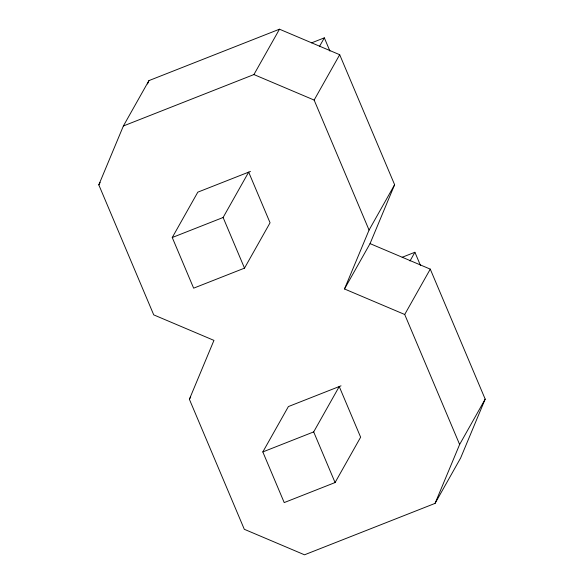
<?xml version="1.0" encoding="UTF-8"?>
<svg xmlns="http://www.w3.org/2000/svg" width="584" height="584" viewBox="0 0 584 584"><rect width="100%" height="100%" fill="white"/><g stroke="black" fill="none" stroke-linecap="round" stroke-linejoin="round"><path stroke-width="0.88" d="M98.813 184.873L123.377 125.976L148.935 80.614L279.488 29.2L339.698 54.714L394.616 184.712L370.052 243.616L344.494 288.971L404.712 314.484L459.63 444.482L435.065 503.386L304.512 554.8L244.302 529.286L189.384 399.288L213.948 340.384L153.731 314.871L98.813 184.873L100.141 182.529M147.526 83.979L148.935 80.614M344.494 288.971L369.059 230.067L394.616 184.712M370.052 243.616L430.269 269.129L485.187 399.127L460.623 458.024L435.065 503.386M123.377 125.976L253.923 74.555L279.488 29.2M172.251 237.52L223.11 217.489L248.667 172.134L270.063 222.781L244.506 268.136L193.64 288.168L172.251 237.52L197.808 192.165L250.448 171.433M319.419 46.581L324.339 37.843L329.931 51.085M369.059 230.067L314.141 100.068L339.698 54.714M189.384 399.288L190.705 396.945M262.822 451.936L313.681 431.904L339.238 386.542L360.635 437.197L335.077 482.552L284.211 502.583L262.822 451.936L288.379 406.574L341.019 385.841M409.99 260.99L414.91 252.259L420.502 265.501M404.712 314.484L430.269 269.129M459.63 444.482L485.187 399.127M311.622 42.851L324.339 37.843M402.194 257.267L414.91 252.259M253.923 74.555L314.141 100.068M223.11 217.489L244.506 268.136M313.681 431.904L335.077 482.552"/></g></svg>
